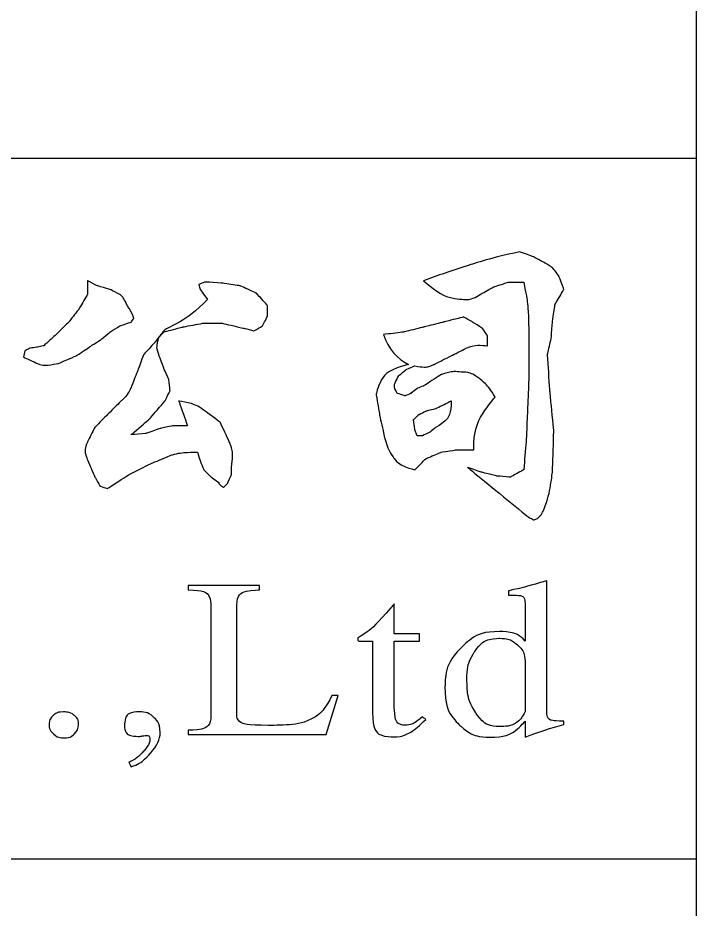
# Model space of a CAD drawing. Header units: millimetres. Extents: x 538 to 2776, y 409 to 1056.
# Drawn here: x 979.95 to 988.79, y 420.96 to 432.58 of the extents above; entities that cross this region are included whole.
import ezdxf

# ---------------------------------------------------------------- set-up
doc = ezdxf.new("R2010")
doc.units = ezdxf.units.MM
doc.layers.add('DWG', color=7, linetype='Continuous')
doc.layers.add('layer 1', color=7, linetype='Continuous')

msp = doc.modelspace()

# ---------------------------------------------------------------- linework, layer by layer
at = {"layer": 'DWG', "linetype": 'ByBlock'}
for points in [[(988.791, 501.96), (988.791, 408.586), (855.527, 408.586), (855.527, 501.96)], [(988.791, 408.586), (855.527, 408.586), (855.527, 501.96), (988.791, 501.96)]]:
    msp.add_lwpolyline(points, close=True, dxfattribs=at)
msp.add_lwpolyline([(988.791, 430.742), (919.369, 430.742, 0.414214), (919.167, 430.54), (919.167, 408.586)], format="xyb", dxfattribs=at)
at = {"layer": 'DWG'}
msp.add_lwpolyline([(919.167, 421.614), (988.791, 421.614)], dxfattribs=at)
at = {"layer": 'layer 1', "color": 0}
for points, knots in [([(985.239, 429.149), (985.413, 429.214), (985.611, 429.282), (985.834, 429.353), (985.834, 429.353), (986.056, 429.423), (986.277, 429.48), (986.494, 429.524), (986.494, 429.524), (986.494, 429.524), (986.674, 429.459), (986.674, 429.459), (986.674, 429.459), (986.674, 429.459), (986.853, 429.361), (986.853, 429.361), (986.853, 429.361), (986.897, 429.339), (986.946, 429.29), (987, 429.214), (987, 429.214), (987, 429.214), (987.066, 429.035), (987.066, 429.035), (987.066, 429.035), (987.066, 429.035), (986.952, 428.839), (986.952, 428.839), (986.952, 428.839), (986.952, 428.839), (986.919, 428.627), (986.919, 428.627), (986.919, 428.627), (986.919, 428.627), (986.902, 428.398), (986.902, 428.398), (986.902, 428.398), (986.902, 428.398), (986.853, 428.186), (986.853, 428.186), (986.853, 428.186), (986.853, 428.186), (986.886, 427.697), (986.886, 427.697), (986.886, 427.697), (986.886, 427.697), (986.935, 427.191), (986.935, 427.191), (986.935, 427.191), (986.935, 427.191), (986.919, 426.669), (986.919, 426.669), (986.919, 426.669), (986.897, 426.473), (986.859, 426.305), (986.805, 426.163), (986.805, 426.163), (986.805, 426.163), (986.772, 426.098), (986.772, 426.098), (986.772, 426.098), (986.772, 426.098), (986.723, 426.049), (986.723, 426.049), (986.723, 426.049), (986.723, 426.049), (986.674, 426.032), (986.674, 426.032), (986.674, 426.032), (986.674, 426.032), (986.608, 426.065), (986.608, 426.065), (986.608, 426.065), (986.608, 426.065), (985.809, 426.718), (985.809, 426.718), (985.809, 426.718), (985.809, 426.718), (985.989, 426.653), (985.989, 426.653), (985.989, 426.653), (985.989, 426.653), (986.185, 426.604), (986.185, 426.604), (986.185, 426.604), (986.185, 426.604), (986.364, 426.587), (986.364, 426.587), (986.364, 426.587), (986.364, 426.587), (986.544, 426.685), (986.544, 426.685), (986.544, 426.685), (986.544, 426.685), (986.576, 427.077), (986.576, 427.077), (986.576, 427.077), (986.576, 427.077), (986.592, 427.452), (986.592, 427.452), (986.592, 427.452), (986.592, 427.452), (986.608, 427.844), (986.608, 427.844), (986.608, 427.844), (986.608, 427.844), (986.608, 428.284), (986.608, 428.284), (986.608, 428.284), (986.608, 428.284), (986.608, 428.496), (986.608, 428.496), (986.608, 428.496), (986.608, 428.572), (986.606, 428.657), (986.601, 428.749), (986.601, 428.749), (986.595, 428.841), (986.576, 428.969), (986.544, 429.132), (986.544, 429.132), (986.544, 429.132), (986.347, 429.132), (986.347, 429.132), (986.347, 429.132), (986.347, 429.132), (986.152, 429.067), (986.152, 429.067), (986.152, 429.067), (986.152, 429.067), (985.972, 428.969), (985.972, 428.969), (985.972, 428.969), (985.907, 428.926), (985.848, 428.904), (985.793, 428.904), (985.793, 428.904), (985.608, 428.904), (985.423, 428.986), (985.239, 429.149)], [0, 0, 0, 0, 0.028571, 0.028571, 0.028571, 0.042857, 0.057143, 0.057143, 0.057143, 0.071429, 0.085714, 0.085714, 0.085714, 0.1, 0.114286, 0.114286, 0.114286, 0.128571, 0.142857, 0.142857, 0.142857, 0.157143, 0.171429, 0.171429, 0.171429, 0.185714, 0.2, 0.2, 0.2, 0.214286, 0.228571, 0.228571, 0.228571, 0.242857, 0.257143, 0.257143, 0.257143, 0.271429, 0.285714, 0.285714, 0.285714, 0.3, 0.314286, 0.314286, 0.314286, 0.328571, 0.342857, 0.342857, 0.342857, 0.357143, 0.371429, 0.371429, 0.371429, 0.385714, 0.4, 0.4, 0.4, 0.414286, 0.428571, 0.428571, 0.428571, 0.442857, 0.457143, 0.457143, 0.457143, 0.471429, 0.485714, 0.485714, 0.485714, 0.5, 0.514286, 0.514286, 0.514286, 0.528571, 0.542857, 0.542857, 0.542857, 0.557143, 0.571429, 0.571429, 0.571429, 0.585714, 0.6, 0.6, 0.6, 0.614286, 0.628571, 0.628571, 0.628571, 0.642857, 0.657143, 0.657143, 0.657143, 0.671429, 0.685714, 0.685714, 0.685714, 0.7, 0.714286, 0.714286, 0.714286, 0.728571, 0.742857, 0.742857, 0.742857, 0.757143, 0.771429, 0.771429, 0.771429, 0.785714, 0.8, 0.8, 0.8, 0.814286, 0.828571, 0.828571, 0.828571, 0.842857, 0.857143, 0.857143, 0.857143, 0.871429, 0.885714, 0.885714, 0.885714, 0.9, 0.914286, 0.914286, 0.914286, 0.928571, 0.942857, 0.942857, 0.942857, 0.957143, 0.971429, 0.971429, 0.971429, 0.985714, 1, 1, 1, 1]), ([(980.024, 428.153), (980.024, 428.153), (980.04, 428.235), (980.04, 428.235), (980.04, 428.235), (980.04, 428.235), (980.105, 428.268), (980.105, 428.268), (980.105, 428.268), (980.105, 428.268), (980.204, 428.284), (980.204, 428.284), (980.204, 428.284), (980.204, 428.284), (980.285, 428.3), (980.285, 428.3), (980.285, 428.3), (980.285, 428.3), (980.448, 428.447), (980.448, 428.447), (980.448, 428.447), (980.448, 428.447), (980.612, 428.61), (980.612, 428.61), (980.612, 428.61), (980.612, 428.61), (980.742, 428.774), (980.742, 428.774), (980.742, 428.774), (980.742, 428.774), (980.856, 428.969), (980.856, 428.969), (980.856, 428.969), (980.856, 428.969), (980.856, 429.149), (980.856, 429.149), (980.856, 429.149), (980.856, 429.149), (980.987, 429.083), (980.987, 429.083), (980.987, 429.083), (980.987, 429.083), (981.15, 429.035), (981.15, 429.035), (981.15, 429.035), (981.15, 429.035), (981.28, 428.969), (981.28, 428.969), (981.28, 428.969), (981.302, 428.958), (981.335, 428.909), (981.378, 428.822), (981.378, 428.822), (981.378, 428.822), (981.411, 428.774), (981.411, 428.774), (981.411, 428.774), (981.411, 428.774), (981.443, 428.708), (981.443, 428.708), (981.443, 428.708), (981.443, 428.708), (981.46, 428.659), (981.46, 428.659), (981.46, 428.659), (981.46, 428.659), (981.427, 428.61), (981.427, 428.61), (981.427, 428.61), (981.427, 428.61), (981.28, 428.561), (981.28, 428.561), (981.28, 428.561), (981.28, 428.561), (981.15, 428.48), (981.15, 428.48), (981.15, 428.48), (981.15, 428.48), (981.035, 428.382), (981.035, 428.382), (981.035, 428.382), (981.035, 428.382), (980.905, 428.3), (980.905, 428.3), (980.905, 428.3), (980.905, 428.3), (980.709, 428.17), (980.709, 428.17), (980.709, 428.17), (980.709, 428.17), (980.481, 428.072), (980.481, 428.072), (980.481, 428.072), (980.372, 428.05), (980.291, 428.045), (980.236, 428.056), (980.236, 428.056), (980.236, 428.056), (980.024, 428.153), (980.024, 428.153)], [0, 0, 0, 0, 0.04, 0.04, 0.04, 0.06, 0.08, 0.08, 0.08, 0.1, 0.12, 0.12, 0.12, 0.14, 0.16, 0.16, 0.16, 0.18, 0.2, 0.2, 0.2, 0.22, 0.24, 0.24, 0.24, 0.26, 0.28, 0.28, 0.28, 0.3, 0.32, 0.32, 0.32, 0.34, 0.36, 0.36, 0.36, 0.38, 0.4, 0.4, 0.4, 0.42, 0.44, 0.44, 0.44, 0.46, 0.48, 0.48, 0.48, 0.5, 0.52, 0.52, 0.52, 0.54, 0.56, 0.56, 0.56, 0.58, 0.6, 0.6, 0.6, 0.62, 0.64, 0.64, 0.64, 0.66, 0.68, 0.68, 0.68, 0.7, 0.72, 0.72, 0.72, 0.74, 0.76, 0.76, 0.76, 0.78, 0.8, 0.8, 0.8, 0.82, 0.84, 0.84, 0.84, 0.86, 0.88, 0.88, 0.88, 0.9, 0.92, 0.92, 0.92, 0.94, 0.96, 0.96, 0.96, 0.98, 1, 1, 1, 1]), ([(982.422, 428.904), (982.422, 428.904), (982.373, 428.969), (982.373, 428.969), (982.373, 428.969), (982.373, 428.969), (982.325, 429.035), (982.325, 429.035), (982.325, 429.035), (982.325, 429.035), (982.308, 429.1), (982.308, 429.1), (982.308, 429.1), (982.308, 429.1), (982.389, 429.132), (982.389, 429.132), (982.389, 429.132), (982.389, 429.132), (982.618, 429.116), (982.618, 429.116), (982.618, 429.116), (982.618, 429.116), (982.847, 429.083), (982.847, 429.083), (982.847, 429.083), (982.847, 429.083), (983.058, 428.986), (983.058, 428.986), (983.058, 428.986), (983.058, 428.986), (983.205, 428.822), (983.205, 428.822), (983.205, 428.822), (983.205, 428.822), (983.205, 428.692), (983.205, 428.692), (983.205, 428.692), (983.173, 428.627), (983.151, 428.583), (983.14, 428.561), (983.14, 428.561), (983.14, 428.561), (983.026, 428.496), (983.026, 428.496), (983.026, 428.496), (983.026, 428.496), (982.895, 428.529), (982.895, 428.529), (982.895, 428.529), (982.895, 428.529), (982.618, 428.594), (982.618, 428.594), (982.618, 428.594), (982.618, 428.594), (982.357, 428.594), (982.357, 428.594), (982.357, 428.594), (982.357, 428.594), (982.096, 428.545), (982.096, 428.545), (982.096, 428.545), (982.096, 428.545), (981.851, 428.48), (981.851, 428.48), (981.851, 428.48), (981.808, 428.436), (981.783, 428.404), (981.778, 428.382), (981.778, 428.382), (981.773, 428.36), (981.77, 428.344), (981.77, 428.333), (981.77, 428.333), (981.759, 428.3), (981.764, 428.252), (981.786, 428.186), (981.786, 428.186), (981.786, 428.186), (981.851, 428.007), (981.851, 428.007), (981.851, 428.007), (981.851, 428.007), (981.917, 427.86), (981.917, 427.86), (981.917, 427.86), (981.917, 427.86), (981.933, 427.713), (981.933, 427.713), (981.933, 427.713), (981.933, 427.713), (981.867, 427.583), (981.867, 427.583), (981.867, 427.583), (981.867, 427.583), (981.77, 427.468), (981.77, 427.468), (981.77, 427.468), (981.77, 427.468), (981.672, 427.354), (981.672, 427.354), (981.672, 427.354), (981.672, 427.354), (981.427, 427.142), (981.427, 427.142), (981.427, 427.142), (981.427, 427.142), (981.623, 427.159), (981.623, 427.159), (981.623, 427.159), (981.623, 427.159), (981.803, 427.223), (981.803, 427.223), (981.803, 427.223), (981.803, 427.223), (981.965, 427.256), (981.965, 427.256), (981.965, 427.256), (981.965, 427.256), (982.161, 427.256), (982.161, 427.256), (982.161, 427.256), (982.161, 427.256), (982.047, 427.583), (982.047, 427.583), (982.047, 427.583), (982.178, 427.561), (982.275, 427.528), (982.341, 427.484), (982.341, 427.484), (982.341, 427.484), (982.586, 427.305), (982.586, 427.305), (982.586, 427.305), (982.586, 427.305), (982.716, 427.028), (982.716, 427.028), (982.716, 427.028), (982.749, 426.941), (982.754, 426.838), (982.733, 426.718), (982.733, 426.718), (982.733, 426.718), (982.733, 426.62), (982.733, 426.62), (982.733, 426.62), (982.733, 426.62), (982.683, 426.506), (982.683, 426.506), (982.683, 426.506), (982.683, 426.506), (982.634, 426.457), (982.634, 426.457), (982.634, 426.457), (982.591, 426.479), (982.569, 426.5), (982.569, 426.522), (982.569, 426.522), (982.569, 426.522), (982.472, 426.587), (982.472, 426.587), (982.472, 426.587), (982.472, 426.587), (982.373, 426.685), (982.373, 426.685), (982.373, 426.685), (982.373, 426.685), (982.325, 426.8), (982.325, 426.8), (982.325, 426.8), (982.325, 426.8), (982.292, 426.914), (982.292, 426.914), (982.292, 426.914), (982.151, 426.914), (982.041, 426.903), (981.965, 426.881), (981.965, 426.881), (981.965, 426.881), (981.688, 426.767), (981.688, 426.767), (981.688, 426.767), (981.688, 426.767), (981.395, 426.62), (981.395, 426.62), (981.395, 426.62), (981.395, 426.62), (981.117, 426.44), (981.117, 426.44), (981.117, 426.44), (981.117, 426.44), (981.019, 426.473), (981.019, 426.473), (981.019, 426.473), (981.019, 426.473), (980.954, 426.587), (980.954, 426.587), (980.954, 426.587), (980.954, 426.587), (980.905, 426.701), (980.905, 426.701), (980.905, 426.701), (980.905, 426.701), (980.856, 426.816), (980.856, 426.816), (980.856, 426.816), (980.823, 426.892), (980.823, 426.968), (980.856, 427.044), (980.856, 427.044), (980.856, 427.044), (980.954, 427.24), (980.954, 427.24), (980.954, 427.24), (980.954, 427.24), (981.134, 427.42), (981.134, 427.42), (981.134, 427.42), (981.134, 427.42), (981.296, 427.583), (981.296, 427.583), (981.296, 427.583), (981.34, 427.615), (981.384, 427.675), (981.427, 427.762), (981.427, 427.762), (981.427, 427.762), (981.509, 427.974), (981.509, 427.974), (981.509, 427.974), (981.509, 427.974), (981.59, 428.186), (981.59, 428.186), (981.59, 428.186), (981.59, 428.186), (981.737, 428.349), (981.737, 428.349), (981.737, 428.349), (981.737, 428.349), (981.867, 428.513), (981.867, 428.513), (981.867, 428.513), (982.074, 428.61), (982.259, 428.741), (982.422, 428.904)], [0, 0, 0, 0, 0.016393, 0.016393, 0.016393, 0.02459, 0.032787, 0.032787, 0.032787, 0.040984, 0.04918, 0.04918, 0.04918, 0.057377, 0.065574, 0.065574, 0.065574, 0.07377, 0.081967, 0.081967, 0.081967, 0.090164, 0.098361, 0.098361, 0.098361, 0.106557, 0.114754, 0.114754, 0.114754, 0.122951, 0.131148, 0.131148, 0.131148, 0.139344, 0.147541, 0.147541, 0.147541, 0.155738, 0.163934, 0.163934, 0.163934, 0.172131, 0.180328, 0.180328, 0.180328, 0.188525, 0.196721, 0.196721, 0.196721, 0.204918, 0.213115, 0.213115, 0.213115, 0.221311, 0.229508, 0.229508, 0.229508, 0.237705, 0.245902, 0.245902, 0.245902, 0.254098, 0.262295, 0.262295, 0.262295, 0.270492, 0.278689, 0.278689, 0.278689, 0.286885, 0.295082, 0.295082, 0.295082, 0.303279, 0.311475, 0.311475, 0.311475, 0.319672, 0.327869, 0.327869, 0.327869, 0.336066, 0.344262, 0.344262, 0.344262, 0.352459, 0.360656, 0.360656, 0.360656, 0.368852, 0.377049, 0.377049, 0.377049, 0.385246, 0.393443, 0.393443, 0.393443, 0.401639, 0.409836, 0.409836, 0.409836, 0.418033, 0.42623, 0.42623, 0.42623, 0.434426, 0.442623, 0.442623, 0.442623, 0.45082, 0.459016, 0.459016, 0.459016, 0.467213, 0.47541, 0.47541, 0.47541, 0.483607, 0.491803, 0.491803, 0.491803, 0.5, 0.508197, 0.508197, 0.508197, 0.516393, 0.52459, 0.52459, 0.52459, 0.532787, 0.540984, 0.540984, 0.540984, 0.54918, 0.557377, 0.557377, 0.557377, 0.565574, 0.57377, 0.57377, 0.57377, 0.581967, 0.590164, 0.590164, 0.590164, 0.598361, 0.606557, 0.606557, 0.606557, 0.614754, 0.622951, 0.622951, 0.622951, 0.631148, 0.639344, 0.639344, 0.639344, 0.647541, 0.655738, 0.655738, 0.655738, 0.663934, 0.672131, 0.672131, 0.672131, 0.680328, 0.688525, 0.688525, 0.688525, 0.696721, 0.704918, 0.704918, 0.704918, 0.713115, 0.721311, 0.721311, 0.721311, 0.729508, 0.737705, 0.737705, 0.737705, 0.745902, 0.754098, 0.754098, 0.754098, 0.762295, 0.770492, 0.770492, 0.770492, 0.778689, 0.786885, 0.786885, 0.786885, 0.795082, 0.803279, 0.803279, 0.803279, 0.811475, 0.819672, 0.819672, 0.819672, 0.827869, 0.836066, 0.836066, 0.836066, 0.844262, 0.852459, 0.852459, 0.852459, 0.860656, 0.868852, 0.868852, 0.868852, 0.877049, 0.885246, 0.885246, 0.885246, 0.893443, 0.901639, 0.901639, 0.901639, 0.909836, 0.918033, 0.918033, 0.918033, 0.92623, 0.934426, 0.934426, 0.934426, 0.942623, 0.95082, 0.95082, 0.95082, 0.959016, 0.967213, 0.967213, 0.967213, 0.97541, 0.983607, 0.983607, 0.983607, 0.991803, 1, 1, 1, 1]), ([(985.042, 428.056), (984.89, 428.132), (984.781, 428.262), (984.716, 428.447), (984.716, 428.447), (984.716, 428.447), (984.977, 428.48), (984.977, 428.48), (984.977, 428.48), (984.977, 428.48), (985.239, 428.545), (985.239, 428.545), (985.239, 428.545), (985.239, 428.545), (985.5, 428.61), (985.5, 428.61), (985.5, 428.61), (985.5, 428.61), (985.761, 428.676), (985.761, 428.676), (985.761, 428.676), (985.761, 428.676), (985.875, 428.61), (985.875, 428.61), (985.875, 428.61), (985.875, 428.61), (986.005, 428.529), (986.005, 428.529), (986.005, 428.529), (986.005, 428.529), (986.07, 428.431), (986.07, 428.431), (986.07, 428.431), (986.07, 428.431), (986.07, 428.3), (986.07, 428.3), (986.07, 428.3), (985.972, 428.311), (985.891, 428.306), (985.825, 428.284), (985.825, 428.284), (985.825, 428.284), (985.597, 428.17), (985.597, 428.17), (985.597, 428.17), (985.597, 428.17), (985.369, 428.056), (985.369, 428.056), (985.369, 428.056), (985.314, 428.023), (985.233, 428.018), (985.124, 428.039), (985.124, 428.039), (985.124, 428.039), (985.01, 427.991), (985.01, 427.991), (985.01, 427.991), (985.01, 427.991), (984.912, 427.909), (984.912, 427.909), (984.912, 427.909), (984.912, 427.909), (984.863, 427.811), (984.863, 427.811), (984.863, 427.811), (984.852, 427.778), (984.863, 427.735), (984.895, 427.681), (984.895, 427.681), (984.895, 427.681), (984.994, 427.648), (984.994, 427.648), (984.994, 427.648), (984.994, 427.648), (985.075, 427.681), (985.075, 427.681), (985.075, 427.681), (985.075, 427.681), (985.156, 427.746), (985.156, 427.746), (985.156, 427.746), (985.156, 427.746), (985.239, 427.778), (985.239, 427.778), (985.239, 427.778), (985.239, 427.778), (985.467, 427.925), (985.467, 427.925), (985.467, 427.925), (985.564, 427.958), (985.651, 427.969), (985.728, 427.958), (985.728, 427.958), (985.815, 427.958), (985.896, 427.928), (985.972, 427.868), (985.972, 427.868), (986.049, 427.808), (986.114, 427.73), (986.169, 427.631), (986.169, 427.631), (985.983, 427.414), (985.891, 427.186), (985.891, 426.946), (985.891, 426.946), (985.891, 426.946), (985.678, 426.946), (985.678, 426.946), (985.678, 426.946), (985.678, 426.946), (985.467, 426.914), (985.467, 426.914), (985.467, 426.914), (985.467, 426.914), (985.271, 426.832), (985.271, 426.832), (985.271, 426.832), (985.271, 426.832), (985.124, 426.685), (985.124, 426.685), (985.124, 426.685), (984.994, 426.718), (984.904, 426.767), (984.855, 426.832), (984.855, 426.832), (984.806, 426.898), (984.765, 426.985), (984.732, 427.093), (984.732, 427.093), (984.732, 427.093), (984.667, 427.387), (984.667, 427.387), (984.667, 427.387), (984.667, 427.387), (984.618, 427.664), (984.618, 427.664), (984.618, 427.664), (984.662, 427.871), (984.803, 428.001), (985.042, 428.056)], [0, 0, 0, 0, 0.028571, 0.028571, 0.028571, 0.042857, 0.057143, 0.057143, 0.057143, 0.071429, 0.085714, 0.085714, 0.085714, 0.1, 0.114286, 0.114286, 0.114286, 0.128571, 0.142857, 0.142857, 0.142857, 0.157143, 0.171429, 0.171429, 0.171429, 0.185714, 0.2, 0.2, 0.2, 0.214286, 0.228571, 0.228571, 0.228571, 0.242857, 0.257143, 0.257143, 0.257143, 0.271429, 0.285714, 0.285714, 0.285714, 0.3, 0.314286, 0.314286, 0.314286, 0.328571, 0.342857, 0.342857, 0.342857, 0.357143, 0.371429, 0.371429, 0.371429, 0.385714, 0.4, 0.4, 0.4, 0.414286, 0.428571, 0.428571, 0.428571, 0.442857, 0.457143, 0.457143, 0.457143, 0.471429, 0.485714, 0.485714, 0.485714, 0.5, 0.514286, 0.514286, 0.514286, 0.528571, 0.542857, 0.542857, 0.542857, 0.557143, 0.571429, 0.571429, 0.571429, 0.585714, 0.6, 0.6, 0.6, 0.614286, 0.628571, 0.628571, 0.628571, 0.642857, 0.657143, 0.657143, 0.657143, 0.671429, 0.685714, 0.685714, 0.685714, 0.7, 0.714286, 0.714286, 0.714286, 0.728571, 0.742857, 0.742857, 0.742857, 0.757143, 0.771429, 0.771429, 0.771429, 0.785714, 0.8, 0.8, 0.8, 0.814286, 0.828571, 0.828571, 0.828571, 0.842857, 0.857143, 0.857143, 0.857143, 0.871429, 0.885714, 0.885714, 0.885714, 0.9, 0.914286, 0.914286, 0.914286, 0.928571, 0.942857, 0.942857, 0.942857, 0.957143, 0.971429, 0.971429, 0.971429, 0.985714, 1, 1, 1, 1]), ([(985.124, 427.207), (985.124, 427.207), (985.156, 427.126), (985.156, 427.126), (985.156, 427.126), (985.156, 427.126), (985.222, 427.126), (985.222, 427.126), (985.222, 427.126), (985.222, 427.126), (985.32, 427.175), (985.32, 427.175), (985.32, 427.175), (985.32, 427.175), (985.401, 427.24), (985.401, 427.24), (985.401, 427.24), (985.532, 427.305), (985.597, 427.42), (985.597, 427.583), (985.597, 427.583), (985.597, 427.583), (985.401, 427.484), (985.401, 427.484), (985.401, 427.484), (985.401, 427.484), (985.271, 427.452), (985.271, 427.452), (985.271, 427.452), (985.271, 427.452), (985.173, 427.403), (985.173, 427.403), (985.173, 427.403), (985.173, 427.403), (985.108, 427.338), (985.108, 427.338), (985.108, 427.338), (985.108, 427.338), (985.124, 427.207), (985.124, 427.207)], [0, 0, 0, 0, 0.1, 0.1, 0.1, 0.15, 0.2, 0.2, 0.2, 0.25, 0.3, 0.3, 0.3, 0.35, 0.4, 0.4, 0.4, 0.45, 0.5, 0.5, 0.5, 0.55, 0.6, 0.6, 0.6, 0.65, 0.7, 0.7, 0.7, 0.75, 0.8, 0.8, 0.8, 0.85, 0.9, 0.9, 0.9, 0.95, 1, 1, 1, 1]), ([(987.068, 423.365), (986.903, 423.324), (986.734, 423.268), (986.561, 423.198), (986.561, 423.198), (986.561, 423.198), (986.561, 423.409), (986.561, 423.409), (986.561, 423.409), (986.447, 423.268), (986.292, 423.198), (986.094, 423.198), (986.094, 423.198), (985.958, 423.198), (985.835, 423.246), (985.723, 423.342), (985.723, 423.342), (985.586, 423.464), (985.517, 423.635), (985.517, 423.855), (985.517, 423.855), (985.517, 424.049), (985.586, 424.218), (985.723, 424.361), (985.723, 424.361), (985.861, 424.505), (986.029, 424.576), (986.227, 424.576), (986.227, 424.576), (986.376, 424.576), (986.487, 424.535), (986.561, 424.453), (986.561, 424.453), (986.561, 424.453), (986.561, 424.926), (986.561, 424.926), (986.561, 424.926), (986.561, 424.992), (986.544, 425.031), (986.511, 425.043), (986.511, 425.043), (986.5, 425.047), (986.444, 425.049), (986.344, 425.049), (986.344, 425.049), (986.344, 425.049), (986.344, 425.107), (986.344, 425.107), (986.344, 425.107), (986.446, 425.127), (986.613, 425.17), (986.844, 425.237), (986.844, 425.237), (986.844, 425.237), (986.844, 423.535), (986.844, 423.535), (986.844, 423.535), (986.844, 423.474), (986.861, 423.437), (986.894, 423.423), (986.894, 423.423), (986.914, 423.414), (986.972, 423.409), (987.068, 423.409), (987.068, 423.409), (987.068, 423.409), (987.068, 423.365), (987.068, 423.365)], [0, 0, 0, 0, 0.058824, 0.058824, 0.058824, 0.088235, 0.117647, 0.117647, 0.117647, 0.147059, 0.176471, 0.176471, 0.176471, 0.205882, 0.235294, 0.235294, 0.235294, 0.264706, 0.294118, 0.294118, 0.294118, 0.323529, 0.352941, 0.352941, 0.352941, 0.382353, 0.411765, 0.411765, 0.411765, 0.441176, 0.470588, 0.470588, 0.470588, 0.5, 0.529412, 0.529412, 0.529412, 0.558824, 0.588235, 0.588235, 0.588235, 0.617647, 0.647059, 0.647059, 0.647059, 0.676471, 0.705882, 0.705882, 0.705882, 0.735294, 0.764706, 0.764706, 0.764706, 0.794118, 0.823529, 0.823529, 0.823529, 0.852941, 0.882353, 0.882353, 0.882353, 0.911765, 0.941176, 0.941176, 0.941176, 0.970588, 1, 1, 1, 1]), ([(984.123, 423.743), (984.123, 423.743), (983.966, 423.233), (983.966, 423.233), (983.966, 423.233), (983.966, 423.233), (982.171, 423.233), (982.171, 423.233), (982.171, 423.233), (982.171, 423.233), (982.171, 423.289), (982.171, 423.289), (982.171, 423.289), (982.367, 423.289), (982.465, 423.354), (982.465, 423.485), (982.465, 423.485), (982.465, 423.485), (982.465, 424.928), (982.465, 424.928), (982.465, 424.928), (982.465, 425.056), (982.367, 425.119), (982.171, 425.119), (982.171, 425.119), (982.171, 425.119), (982.171, 425.175), (982.171, 425.175), (982.171, 425.175), (982.171, 425.175), (983.099, 425.175), (983.099, 425.175), (983.099, 425.175), (983.099, 425.175), (983.099, 425.119), (983.099, 425.119), (983.099, 425.119), (982.903, 425.119), (982.805, 425.054), (982.805, 424.923), (982.805, 424.923), (982.805, 424.923), (982.805, 423.47), (982.805, 423.47), (982.805, 423.47), (982.805, 423.392), (982.941, 423.353), (983.212, 423.353), (983.212, 423.353), (983.47, 423.353), (983.653, 423.378), (983.761, 423.428), (983.761, 423.428), (983.869, 423.478), (983.963, 423.583), (984.043, 423.743), (984.043, 423.743), (984.043, 423.743), (984.123, 423.743), (984.123, 423.743)], [0, 0, 0, 0, 0.066667, 0.066667, 0.066667, 0.1, 0.133333, 0.133333, 0.133333, 0.166667, 0.2, 0.2, 0.2, 0.233333, 0.266667, 0.266667, 0.266667, 0.3, 0.333333, 0.333333, 0.333333, 0.366667, 0.4, 0.4, 0.4, 0.433333, 0.466667, 0.466667, 0.466667, 0.5, 0.533333, 0.533333, 0.533333, 0.566667, 0.6, 0.6, 0.6, 0.633333, 0.666667, 0.666667, 0.666667, 0.7, 0.733333, 0.733333, 0.733333, 0.766667, 0.8, 0.8, 0.8, 0.833333, 0.866667, 0.866667, 0.866667, 0.9, 0.933333, 0.933333, 0.933333, 0.966667, 1, 1, 1, 1]), ([(985.266, 423.432), (985.191, 423.354), (985.125, 423.298), (985.07, 423.265), (985.07, 423.265), (984.998, 423.224), (984.918, 423.203), (984.829, 423.203), (984.829, 423.203), (984.658, 423.203), (984.573, 423.308), (984.573, 423.517), (984.573, 423.517), (984.573, 423.517), (984.573, 424.453), (984.573, 424.453), (984.573, 424.453), (984.573, 424.453), (984.396, 424.453), (984.396, 424.453), (984.396, 424.453), (984.387, 424.453), (984.381, 424.46), (984.379, 424.474), (984.379, 424.474), (984.379, 424.487), (984.382, 424.496), (984.389, 424.5), (984.389, 424.5), (984.496, 424.555), (984.637, 424.684), (984.813, 424.887), (984.813, 424.887), (984.813, 424.887), (984.856, 424.937), (984.856, 424.937), (984.856, 424.937), (984.856, 424.937), (984.856, 424.547), (984.856, 424.547), (984.856, 424.547), (984.856, 424.547), (985.186, 424.547), (985.186, 424.547), (985.186, 424.547), (985.186, 424.547), (985.186, 424.453), (985.186, 424.453), (985.186, 424.453), (985.186, 424.453), (984.856, 424.453), (984.856, 424.453), (984.856, 424.453), (984.856, 424.453), (984.856, 423.6), (984.856, 423.6), (984.856, 423.6), (984.856, 423.437), (984.905, 423.356), (985.003, 423.356), (985.003, 423.356), (985.067, 423.356), (985.141, 423.392), (985.223, 423.465), (985.223, 423.465), (985.223, 423.465), (985.266, 423.432), (985.266, 423.432)], [0, 0, 0, 0, 0.058824, 0.058824, 0.058824, 0.088235, 0.117647, 0.117647, 0.117647, 0.147059, 0.176471, 0.176471, 0.176471, 0.205882, 0.235294, 0.235294, 0.235294, 0.264706, 0.294118, 0.294118, 0.294118, 0.323529, 0.352941, 0.352941, 0.352941, 0.382353, 0.411765, 0.411765, 0.411765, 0.441176, 0.470588, 0.470588, 0.470588, 0.5, 0.529412, 0.529412, 0.529412, 0.558824, 0.588235, 0.588235, 0.588235, 0.617647, 0.647059, 0.647059, 0.647059, 0.676471, 0.705882, 0.705882, 0.705882, 0.735294, 0.764706, 0.764706, 0.764706, 0.794118, 0.823529, 0.823529, 0.823529, 0.852941, 0.882353, 0.882353, 0.882353, 0.911765, 0.941176, 0.941176, 0.941176, 0.970588, 1, 1, 1, 1]), ([(986.561, 423.533), (986.561, 423.533), (986.561, 424.161), (986.561, 424.161), (986.561, 424.161), (986.561, 424.262), (986.529, 424.341), (986.466, 424.4), (986.466, 424.4), (986.402, 424.459), (986.324, 424.488), (986.23, 424.488), (986.23, 424.488), (986.09, 424.488), (985.981, 424.43), (985.904, 424.314), (985.904, 424.314), (985.837, 424.216), (985.803, 424.093), (985.803, 423.946), (985.803, 423.946), (985.803, 423.773), (985.841, 423.63), (985.917, 423.518), (985.917, 423.518), (985.995, 423.399), (986.099, 423.338), (986.23, 423.338), (986.23, 423.338), (986.317, 423.338), (986.384, 423.352), (986.432, 423.379), (986.432, 423.379), (986.48, 423.407), (986.523, 423.458), (986.561, 423.533)], [0, 0, 0, 0, 0.111111, 0.111111, 0.111111, 0.166667, 0.222222, 0.222222, 0.222222, 0.277778, 0.333333, 0.333333, 0.333333, 0.388889, 0.444444, 0.444444, 0.444444, 0.5, 0.555556, 0.555556, 0.555556, 0.611111, 0.666667, 0.666667, 0.666667, 0.722222, 0.777778, 0.777778, 0.777778, 0.833333, 0.888889, 0.888889, 0.888889, 0.944444, 1, 1, 1, 1]), ([(980.74, 423.365), (980.74, 423.316), (980.721, 423.274), (980.685, 423.24), (980.685, 423.24), (980.648, 423.206), (980.603, 423.189), (980.55, 423.189), (980.55, 423.189), (980.499, 423.189), (980.453, 423.206), (980.415, 423.242), (980.415, 423.242), (980.376, 423.277), (980.356, 423.319), (980.356, 423.368), (980.356, 423.368), (980.356, 423.411), (980.373, 423.448), (980.408, 423.481), (980.408, 423.481), (980.442, 423.513), (980.487, 423.529), (980.543, 423.529), (980.543, 423.529), (980.601, 423.529), (980.648, 423.514), (980.685, 423.484), (980.685, 423.484), (980.721, 423.453), (980.74, 423.414), (980.74, 423.365)], [0, 0, 0, 0, 0.125, 0.125, 0.125, 0.1875, 0.25, 0.25, 0.25, 0.3125, 0.375, 0.375, 0.375, 0.4375, 0.5, 0.5, 0.5, 0.5625, 0.625, 0.625, 0.625, 0.6875, 0.75, 0.75, 0.75, 0.8125, 0.875, 0.875, 0.875, 0.9375, 1, 1, 1, 1]), ([(981.804, 423.259), (981.804, 423.173), (981.763, 423.085), (981.682, 422.994), (981.682, 422.994), (981.601, 422.903), (981.516, 422.843), (981.427, 422.813), (981.427, 422.813), (981.427, 422.813), (981.397, 422.872), (981.397, 422.872), (981.397, 422.872), (981.47, 422.907), (981.534, 422.956), (981.589, 423.017), (981.589, 423.017), (981.643, 423.079), (981.67, 423.132), (981.67, 423.177), (981.67, 423.177), (981.67, 423.206), (981.655, 423.221), (981.624, 423.221), (981.624, 423.221), (981.608, 423.221), (981.59, 423.219), (981.57, 423.215), (981.57, 423.215), (981.55, 423.211), (981.537, 423.209), (981.53, 423.209), (981.53, 423.209), (981.404, 423.209), (981.34, 423.26), (981.34, 423.362), (981.34, 423.362), (981.34, 423.473), (981.408, 423.529), (981.544, 423.529), (981.544, 423.529), (981.615, 423.529), (981.676, 423.504), (981.727, 423.453), (981.727, 423.453), (981.778, 423.402), (981.804, 423.337), (981.804, 423.259)], [0, 0, 0, 0, 0.083333, 0.083333, 0.083333, 0.125, 0.166667, 0.166667, 0.166667, 0.208333, 0.25, 0.25, 0.25, 0.291667, 0.333333, 0.333333, 0.333333, 0.375, 0.416667, 0.416667, 0.416667, 0.458333, 0.5, 0.5, 0.5, 0.541667, 0.583333, 0.583333, 0.583333, 0.625, 0.666667, 0.666667, 0.666667, 0.708333, 0.75, 0.75, 0.75, 0.791667, 0.833333, 0.833333, 0.833333, 0.875, 0.916667, 0.916667, 0.916667, 0.958333, 1, 1, 1, 1])]:
    msp.add_open_spline(points, degree=3, knots=knots, dxfattribs=at)

doc.saveas('drawing.dxf')
